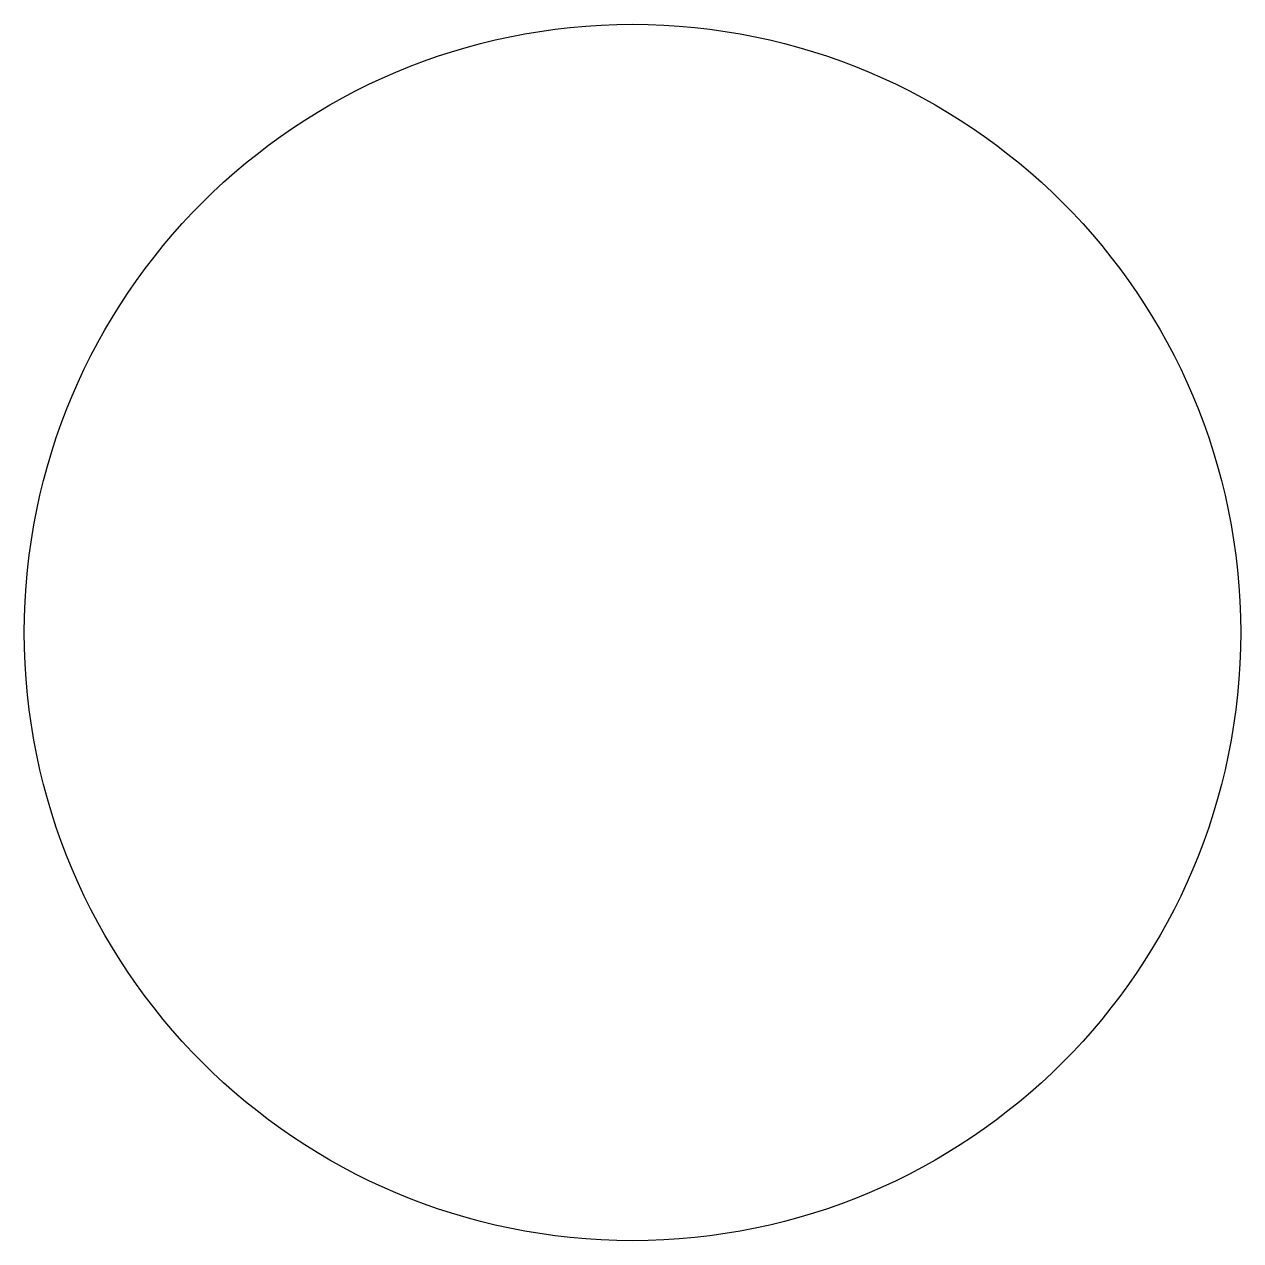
# Model space of a CAD drawing. Header units: millimetres. Extents: x 6 to 26, y 1 to 21.
import ezdxf

# ---------------------------------------------------------------- set-up
doc = ezdxf.new("R2010")
doc.units = ezdxf.units.MM
doc.layers.add('1', color=7, linetype='Continuous', true_color=0xffffff)
doc.layers.add('circle', color=6, linetype='Continuous', lineweight=25, true_color=0xff00ff)

# ---------------------------------------------------------------- blocks, each defined once
blk = doc.blocks.new('block1')
at = {"layer": 'circle'}
blk.add_circle((15, 10), 10, dxfattribs=at)

msp = doc.modelspace()

# ---------------------------------------------------------------- block references
at = {"layer": '1'}
msp.add_blockref('block1', (1, 1), dxfattribs=at)

doc.saveas('drawing.dxf')
